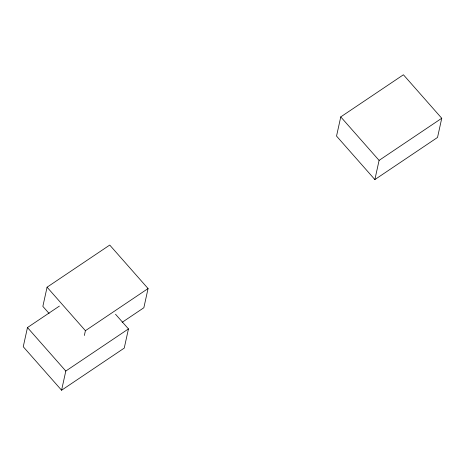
<?xml version="1.0" encoding="UTF-8"?>
<svg xmlns="http://www.w3.org/2000/svg" width="465" height="465" viewBox="0 0 465 465"><rect width="100%" height="100%" fill="white"/><g stroke="black" fill="none" stroke-linecap="round" stroke-linejoin="round"><path stroke-width="0.7" d="M59.398 306.086L27.47 327.558L23.25 346.739L61.583 390.228L124.242 348.099L128.462 328.912L115.523 314.235M122.156 322.326L143.848 307.743L148.068 288.556L109.734 245.067L47.075 287.196L42.856 306.383L49.087 313.451M61.583 390.228L65.803 371.041L128.462 328.912M84.351 335.48L85.409 330.685L148.068 288.556M340.758 116.901L336.538 136.088L374.871 179.577L437.53 137.442L441.75 118.261L403.417 74.772L340.758 116.901L379.091 160.39L374.871 179.577M379.091 160.39L441.75 118.261M47.075 287.196L85.409 330.685M27.47 327.558L65.803 371.041"/></g></svg>
